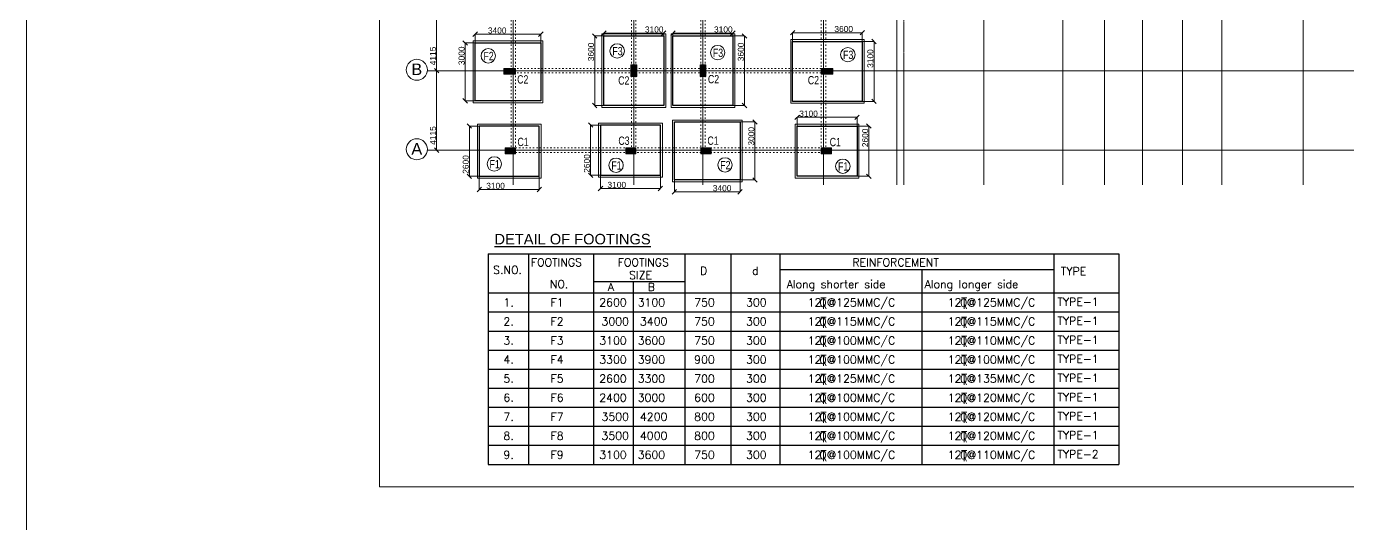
# Model space of a CAD drawing. Header units: inches. Extents: x 719368 to 9005052, y -3573818 to 446967.
# Drawn here: x 4447813 to 4516141, y -1816662 to -1790924 of the extents above; entities that cross this region are included whole.
import ezdxf

# ---------------------------------------------------------------- set-up
doc = ezdxf.new("R2010")
doc.units = ezdxf.units.IN
doc.header["$LTSCALE"] = 20
doc.header["$MEASUREMENT"] = 0
doc.header["$PDMODE"] = 3
doc.linetypes.add('ACAD_ISO03W100', pattern=[30, 12, -18])
doc.linetypes.add('CENTER', pattern=[2, 1.25, -0.25, 0.25, -0.25])
doc.layers.get('Defpoints').update_dxf_attribs({"lineweight": 25})
for name, color, linetype, lineweight in [('COL.FILL', 6, 'Continuous', 20), ('DIM', 7, 'Continuous', 13), ('FOOTING', 73, 'Continuous', 30), ('FORMET', 4, 'Continuous', 25), ('GRID', 202, 'CENTER', 5), ('HACHE', 6, 'Continuous', 9), ('HIDDEN', 181, 'ACAD_ISO03W100', 18), ('STAIR', 4, 'Continuous', 25), ('Text', 7, 'Continuous', 15), ('TEXT-20', 2, 'Continuous', 25)]:
    doc.layers.add(name, color=color, linetype=linetype, lineweight=lineweight)
doc.layers.add('grid text', color=140, linetype='Continuous')
doc.styles.add('ASHADE', font='simplex.shx', dxfattribs={"height": 8})
doc.styles.add('BOLD', font='arial.ttf')
doc.styles.add('DIM SUMBI', font='arial.ttf')
doc.styles.add('SMALL', font='romans')
doc.styles.add('Tabrej.', font='GOTHIC.TTF', dxfattribs={"height": 1})
doc.dimstyles.new('PL1', dxfattribs={"dimtxt": 275, "dimasz": 230, "dimexe": 0.18, "dimexo": 12, "dimgap": 30, "dimtad": 1, "dimjust": 1, "dimdec": 0, "dimzin": 0, "dimdsep": 46, "dimtxsty": 'BOLD', "dimblk": 'OBLIQUE', "dimcen": 0.09, "dimclrd": 256, "dimclre": 256, "dimadec": 0, "dimazin": 0, "dimtfac": 1, "dimtdec": 0, "dimtofl": 0, "dimtmove": 0, "dimatfit": 3, "dimfxl": 0, "dimtolj": 1, "dimtzin": 0, "dimlwd": -1, "dimlwe": -1, "dimarcsym": 0})

# ---------------------------------------------------------------- blocks, each defined once
blk = doc.blocks.new('_Oblique')
at = {"layer": 'STAIR', "color": 0, "lineweight": -2}
blk.add_line((-0.5, -0.5), (0.5, 0.5), dxfattribs=at)
blk = doc.blocks.new('*D252')
at = {"layer": 'Defpoints', "color": 0, "transparency": 16777216}
for p in [(4469029, -1793216), (4469224, -1793216), (4469224, -1797331)]:
    blk.add_point(p, dxfattribs=at)
at = {"layer": 'DIM', "transparency": 16777216}
for p, q in [((4469212, -1793216), (4469028, -1793216)), ((4469029, -1793216), (4469029, -1797331)), ((4469212, -1797331), (4469028, -1797331))]:
    blk.add_line(p, q, dxfattribs=at)
at = {"layer": 'DIM', "transparency": 16777216, "xscale": 230, "yscale": 230, "zscale": 230}
for p, rotation in [((4469029, -1793216), 90), ((4469029, -1797331), 270)]:
    blk.add_blockref('_Oblique', p, dxfattribs=dict(at, rotation=rotation))
at = {"layer": 'DIM', "color": 0, "transparency": 16777216, "insert": (4468840, -1796571), "char_height": 310, "attachment_point": 5, "rotation": 90, "style": 'BOLD'}
blk.add_mtext('\\A1;4115', dxfattribs=at)
blk = doc.blocks.new('*D253')
at = {"layer": 'Defpoints', "color": 0, "transparency": 16777216}
for p in [(4469029, -1789101), (4469385, -1789101), (4469224, -1793216)]:
    blk.add_point(p, dxfattribs=at)
at = {"layer": 'DIM', "transparency": 16777216}
for p, q in [((4469373, -1789101), (4469028, -1789101)), ((4469029, -1789101), (4469029, -1793216)), ((4469212, -1793216), (4469028, -1793216))]:
    blk.add_line(p, q, dxfattribs=at)
at = {"layer": 'DIM', "transparency": 16777216, "xscale": 230, "yscale": 230, "zscale": 230}
for p, rotation in [((4469029, -1789101), 90), ((4469029, -1793216), 270)]:
    blk.add_blockref('_Oblique', p, dxfattribs=dict(at, rotation=rotation))
at = {"layer": 'DIM', "color": 0, "transparency": 16777216, "insert": (4468840, -1792456), "char_height": 310, "attachment_point": 5, "rotation": 90, "style": 'BOLD'}
blk.add_mtext('\\A1;4115', dxfattribs=at)
blk = doc.blocks.new('*D339')
at = {"layer": 'Defpoints', "color": 0, "transparency": 16777216}
for p in [(4474419, -1791325), (4471019, -1791779), (4474419, -1791779)]:
    blk.add_point(p, dxfattribs=at)
at = {"layer": 'DIM', "transparency": 16777216}
for p, q in [((4471019, -1791767), (4471019, -1791325)), ((4471019, -1791325), (4474419, -1791325)), ((4474419, -1791767), (4474419, -1791325))]:
    blk.add_line(p, q, dxfattribs=at)
at = {"layer": 'DIM', "transparency": 16777216, "xscale": 230, "yscale": 230, "zscale": 230, "rotation": 180}
blk.add_blockref('_Oblique', (4471019, -1791325), dxfattribs=at)
at = {"layer": 'DIM', "transparency": 16777216, "xscale": 230, "yscale": 230, "zscale": 230}
blk.add_blockref('_Oblique', (4474419, -1791325), dxfattribs=at)
at = {"layer": 'DIM', "color": 0, "transparency": 16777216, "insert": (4472161, -1791137), "char_height": 310, "attachment_point": 5, "style": 'BOLD'}
blk.add_mtext('\\A1;3400', dxfattribs=at)
blk = doc.blocks.new('*D340')
at = {"layer": 'Defpoints', "color": 0, "transparency": 16777216}
for p in [(4470507, -1791779), (4471257, -1791779), (4471265, -1794779)]:
    blk.add_point(p, dxfattribs=at)
at = {"layer": 'DIM', "transparency": 16777216}
for p, q in [((4471245, -1791779), (4470507, -1791779)), ((4470507, -1794779), (4470507, -1791779)), ((4471253, -1794779), (4470507, -1794779))]:
    blk.add_line(p, q, dxfattribs=at)
at = {"layer": 'DIM', "transparency": 16777216, "xscale": 230, "yscale": 230, "zscale": 230}
for p, rotation in [((4470507, -1791779), 90), ((4470507, -1794779), 270)]:
    blk.add_blockref('_Oblique', p, dxfattribs=dict(at, rotation=rotation))
at = {"layer": 'DIM', "color": 0, "transparency": 16777216, "insert": (4470319, -1792444), "char_height": 310, "attachment_point": 5, "rotation": 90, "style": 'BOLD'}
blk.add_mtext('\\A1;3000', dxfattribs=at)
blk = doc.blocks.new('*D341')
at = {"layer": 'Defpoints', "color": 0, "transparency": 16777216}
for p in [(4478253, -1791416), (4477206, -1795016), (4477952, -1795016)]:
    blk.add_point(p, dxfattribs=at)
at = {"layer": 'DIM', "transparency": 16777216}
for p, q in [((4478241, -1791416), (4477206, -1791416)), ((4477206, -1791416), (4477206, -1795016)), ((4477940, -1795016), (4477206, -1795016))]:
    blk.add_line(p, q, dxfattribs=at)
at = {"layer": 'DIM', "transparency": 16777216, "xscale": 230, "yscale": 230, "zscale": 230}
for p, rotation in [((4477206, -1791416), 90), ((4477206, -1795016), 270)]:
    blk.add_blockref('_Oblique', p, dxfattribs=dict(at, rotation=rotation))
at = {"layer": 'DIM', "color": 0, "transparency": 16777216, "insert": (4477017, -1792244), "char_height": 310, "attachment_point": 5, "rotation": 90, "style": 'BOLD'}
blk.add_mtext('\\A1;3600', dxfattribs=at)
blk = doc.blocks.new('*D342')
at = {"layer": 'Defpoints', "color": 0, "transparency": 16777216}
for p in [(4480774, -1791273), (4477674, -1791662), (4480774, -1791654)]:
    blk.add_point(p, dxfattribs=at)
at = {"layer": 'DIM', "transparency": 16777216}
for p, q in [((4477674, -1791650), (4477674, -1791273)), ((4477674, -1791273), (4480774, -1791273)), ((4480774, -1791642), (4480774, -1791273))]:
    blk.add_line(p, q, dxfattribs=at)
at = {"layer": 'DIM', "transparency": 16777216, "xscale": 230, "yscale": 230, "zscale": 230, "rotation": 180}
blk.add_blockref('_Oblique', (4477674, -1791273), dxfattribs=at)
at = {"layer": 'DIM', "transparency": 16777216, "xscale": 230, "yscale": 230, "zscale": 230}
blk.add_blockref('_Oblique', (4480774, -1791273), dxfattribs=at)
at = {"layer": 'DIM', "color": 0, "transparency": 16777216, "insert": (4480281, -1791085), "char_height": 310, "attachment_point": 5, "style": 'BOLD'}
blk.add_mtext('\\A1;3100', dxfattribs=at)
blk = doc.blocks.new('*D343')
at = {"layer": 'Defpoints', "color": 0, "transparency": 16777216}
for p in [(4484350, -1791416), (4484350, -1795016), (4484951, -1795016)]:
    blk.add_point(p, dxfattribs=at)
at = {"layer": 'DIM', "transparency": 16777216}
for p, q in [((4484362, -1791416), (4484951, -1791416)), ((4484951, -1791416), (4484951, -1795016)), ((4484362, -1795016), (4484951, -1795016))]:
    blk.add_line(p, q, dxfattribs=at)
at = {"layer": 'DIM', "transparency": 16777216, "xscale": 230, "yscale": 230, "zscale": 230}
for p, rotation in [((4484951, -1791416), 90), ((4484951, -1795016), 270)]:
    blk.add_blockref('_Oblique', p, dxfattribs=dict(at, rotation=rotation))
at = {"layer": 'DIM', "color": 0, "transparency": 16777216, "insert": (4484763, -1792244), "char_height": 310, "attachment_point": 5, "rotation": 90, "style": 'BOLD'}
blk.add_mtext('\\A1;3600', dxfattribs=at)
blk = doc.blocks.new('*D344')
at = {"layer": 'Defpoints', "color": 0, "transparency": 16777216}
for p in [(4484350, -1791273), (4481250, -1791662), (4484350, -1791654)]:
    blk.add_point(p, dxfattribs=at)
at = {"layer": 'DIM', "transparency": 16777216}
for p, q in [((4481250, -1791650), (4481250, -1791273)), ((4481250, -1791273), (4484350, -1791273)), ((4484350, -1791642), (4484350, -1791273))]:
    blk.add_line(p, q, dxfattribs=at)
at = {"layer": 'DIM', "transparency": 16777216, "xscale": 230, "yscale": 230, "zscale": 230, "rotation": 180}
blk.add_blockref('_Oblique', (4481250, -1791273), dxfattribs=at)
at = {"layer": 'DIM', "transparency": 16777216, "xscale": 230, "yscale": 230, "zscale": 230}
blk.add_blockref('_Oblique', (4484350, -1791273), dxfattribs=at)
at = {"layer": 'DIM', "color": 0, "transparency": 16777216, "insert": (4483856, -1791085), "char_height": 310, "attachment_point": 5, "style": 'BOLD'}
blk.add_mtext('\\A1;3100', dxfattribs=at)
blk = doc.blocks.new('*D345')
at = {"layer": 'Defpoints', "color": 0, "transparency": 16777216}
for p in [(4491041, -1791251), (4487441, -1791705), (4491041, -1791705)]:
    blk.add_point(p, dxfattribs=at)
at = {"layer": 'DIM', "transparency": 16777216}
for p, q in [((4487441, -1791693), (4487441, -1791250)), ((4487441, -1791251), (4491041, -1791251)), ((4491041, -1791693), (4491041, -1791250))]:
    blk.add_line(p, q, dxfattribs=at)
at = {"layer": 'DIM', "transparency": 16777216, "xscale": 230, "yscale": 230, "zscale": 230, "rotation": 180}
blk.add_blockref('_Oblique', (4487441, -1791251), dxfattribs=at)
at = {"layer": 'DIM', "transparency": 16777216, "xscale": 230, "yscale": 230, "zscale": 230}
blk.add_blockref('_Oblique', (4491041, -1791251), dxfattribs=at)
at = {"layer": 'DIM', "color": 0, "transparency": 16777216, "insert": (4490082, -1791062), "char_height": 310, "attachment_point": 5, "style": 'BOLD'}
blk.add_mtext('\\A1;3600', dxfattribs=at)
blk = doc.blocks.new('*D346')
at = {"layer": 'Defpoints', "color": 0, "transparency": 16777216}
for p in [(4490566, -1791705), (4491650, -1791705), (4490747, -1794805)]:
    blk.add_point(p, dxfattribs=at)
at = {"layer": 'DIM', "transparency": 16777216}
for p, q in [((4490578, -1791705), (4491650, -1791705)), ((4491650, -1794805), (4491650, -1791705)), ((4490759, -1794805), (4491650, -1794805))]:
    blk.add_line(p, q, dxfattribs=at)
at = {"layer": 'DIM', "transparency": 16777216, "xscale": 230, "yscale": 230, "zscale": 230}
for p, rotation in [((4491650, -1791705), 90), ((4491650, -1794805), 270)]:
    blk.add_blockref('_Oblique', p, dxfattribs=dict(at, rotation=rotation))
at = {"layer": 'DIM', "color": 0, "transparency": 16777216, "insert": (4491462, -1792588), "char_height": 310, "attachment_point": 5, "rotation": 90, "style": 'BOLD'}
blk.add_mtext('\\A1;3100', dxfattribs=at)
blk = doc.blocks.new('*D347')
at = {"layer": 'Defpoints', "color": 0, "transparency": 16777216}
for p in [(4471235, -1798681), (4474335, -1798681), (4474335, -1799367)]:
    blk.add_point(p, dxfattribs=at)
at = {"layer": 'DIM', "transparency": 16777216}
for p, q in [((4471235, -1798693), (4471235, -1799367)), ((4474335, -1798693), (4474335, -1799367)), ((4471235, -1799367), (4474335, -1799367))]:
    blk.add_line(p, q, dxfattribs=at)
at = {"layer": 'DIM', "transparency": 16777216, "xscale": 230, "yscale": 230, "zscale": 230, "rotation": 180}
blk.add_blockref('_Oblique', (4471235, -1799367), dxfattribs=at)
at = {"layer": 'DIM', "transparency": 16777216, "xscale": 230, "yscale": 230, "zscale": 230}
blk.add_blockref('_Oblique', (4474335, -1799367), dxfattribs=at)
at = {"layer": 'DIM', "color": 0, "transparency": 16777216, "insert": (4472076, -1799179), "char_height": 310, "attachment_point": 5, "style": 'BOLD'}
blk.add_mtext('\\A1;3100', dxfattribs=at)
blk = doc.blocks.new('*D348')
at = {"layer": 'Defpoints', "color": 0, "transparency": 16777216}
for p in [(4471481, -1796081), (4470723, -1798681), (4471473, -1798681)]:
    blk.add_point(p, dxfattribs=at)
at = {"layer": 'DIM', "transparency": 16777216}
for p, q in [((4471469, -1796081), (4470723, -1796081)), ((4470723, -1796081), (4470723, -1798681)), ((4471461, -1798681), (4470723, -1798681))]:
    blk.add_line(p, q, dxfattribs=at)
at = {"layer": 'DIM', "transparency": 16777216, "xscale": 230, "yscale": 230, "zscale": 230}
for p, rotation in [((4470723, -1796081), 90), ((4470723, -1798681), 270)]:
    blk.add_blockref('_Oblique', p, dxfattribs=dict(at, rotation=rotation))
at = {"layer": 'DIM', "color": 0, "transparency": 16777216, "insert": (4470535, -1798071), "char_height": 310, "attachment_point": 5, "rotation": 90, "style": 'BOLD'}
blk.add_mtext('\\A1;2600', dxfattribs=at)
blk = doc.blocks.new('*D349')
at = {"layer": 'Defpoints', "color": 0, "transparency": 16777216}
for p in [(4477503, -1798631), (4480603, -1798631), (4480603, -1799317)]:
    blk.add_point(p, dxfattribs=at)
at = {"layer": 'DIM', "transparency": 16777216}
for p, q in [((4477503, -1798643), (4477503, -1799317)), ((4480603, -1798643), (4480603, -1799317)), ((4477503, -1799317), (4480603, -1799317))]:
    blk.add_line(p, q, dxfattribs=at)
at = {"layer": 'DIM', "transparency": 16777216, "xscale": 230, "yscale": 230, "zscale": 230, "rotation": 180}
blk.add_blockref('_Oblique', (4477503, -1799317), dxfattribs=at)
at = {"layer": 'DIM', "transparency": 16777216, "xscale": 230, "yscale": 230, "zscale": 230}
blk.add_blockref('_Oblique', (4480603, -1799317), dxfattribs=at)
at = {"layer": 'DIM', "color": 0, "transparency": 16777216, "insert": (4478345, -1799129), "char_height": 310, "attachment_point": 5, "style": 'BOLD'}
blk.add_mtext('\\A1;3100', dxfattribs=at)
blk = doc.blocks.new('*D350')
at = {"layer": 'Defpoints', "color": 0, "transparency": 16777216}
for p in [(4477749, -1796031), (4476992, -1798631), (4477741, -1798631)]:
    blk.add_point(p, dxfattribs=at)
at = {"layer": 'DIM', "transparency": 16777216}
for p, q in [((4477737, -1796031), (4476992, -1796031)), ((4476992, -1796031), (4476992, -1798631)), ((4477729, -1798631), (4476992, -1798631))]:
    blk.add_line(p, q, dxfattribs=at)
at = {"layer": 'DIM', "transparency": 16777216, "xscale": 230, "yscale": 230, "zscale": 230}
for p, rotation in [((4476992, -1796031), 90), ((4476992, -1798631), 270)]:
    blk.add_blockref('_Oblique', p, dxfattribs=dict(at, rotation=rotation))
at = {"layer": 'DIM', "color": 0, "transparency": 16777216, "insert": (4476804, -1798021), "char_height": 310, "attachment_point": 5, "rotation": 90, "style": 'BOLD'}
blk.add_mtext('\\A1;2600', dxfattribs=at)
blk = doc.blocks.new('*D351')
at = {"layer": 'Defpoints', "color": 0, "transparency": 16777216}
for p in [(4490772, -1795630), (4487672, -1796084), (4490772, -1796084)]:
    blk.add_point(p, dxfattribs=at)
at = {"layer": 'DIM', "transparency": 16777216}
for p, q in [((4487672, -1796072), (4487672, -1795630)), ((4487672, -1795630), (4490772, -1795630)), ((4490772, -1796072), (4490772, -1795630))]:
    blk.add_line(p, q, dxfattribs=at)
at = {"layer": 'DIM', "transparency": 16777216, "xscale": 230, "yscale": 230, "zscale": 230, "rotation": 180}
blk.add_blockref('_Oblique', (4487672, -1795630), dxfattribs=at)
at = {"layer": 'DIM', "transparency": 16777216, "xscale": 230, "yscale": 230, "zscale": 230}
blk.add_blockref('_Oblique', (4490772, -1795630), dxfattribs=at)
at = {"layer": 'DIM', "color": 0, "transparency": 16777216, "insert": (4488263, -1795442), "char_height": 310, "attachment_point": 5, "style": 'BOLD'}
blk.add_mtext('\\A1;3100', dxfattribs=at)
blk = doc.blocks.new('*D352')
at = {"layer": 'Defpoints', "color": 0, "transparency": 16777216}
for p in [(4490298, -1796084), (4491382, -1796084), (4490478, -1798684)]:
    blk.add_point(p, dxfattribs=at)
at = {"layer": 'DIM', "transparency": 16777216}
for p, q in [((4490310, -1796084), (4491382, -1796084)), ((4491382, -1798684), (4491382, -1796084)), ((4490490, -1798684), (4491382, -1798684))]:
    blk.add_line(p, q, dxfattribs=at)
at = {"layer": 'DIM', "transparency": 16777216, "xscale": 230, "yscale": 230, "zscale": 230}
for p, rotation in [((4491382, -1796084), 90), ((4491382, -1798684), 270)]:
    blk.add_blockref('_Oblique', p, dxfattribs=dict(at, rotation=rotation))
at = {"layer": 'DIM', "color": 0, "transparency": 16777216, "insert": (4491193, -1796695), "char_height": 310, "attachment_point": 5, "rotation": 90, "style": 'BOLD'}
blk.add_mtext('\\A1;2600', dxfattribs=at)
blk = doc.blocks.new('*D353')
at = {"layer": 'Defpoints', "color": 0, "transparency": 16777216}
for p in [(4484723, -1795872), (4484723, -1798872), (4485490, -1798872)]:
    blk.add_point(p, dxfattribs=at)
at = {"layer": 'DIM', "transparency": 16777216}
for p, q in [((4484735, -1795872), (4485490, -1795872)), ((4485490, -1795872), (4485490, -1798872)), ((4484735, -1798872), (4485490, -1798872))]:
    blk.add_line(p, q, dxfattribs=at)
at = {"layer": 'DIM', "transparency": 16777216, "xscale": 230, "yscale": 230, "zscale": 230}
for p, rotation in [((4485490, -1795872), 90), ((4485490, -1798872), 270)]:
    blk.add_blockref('_Oblique', p, dxfattribs=dict(at, rotation=rotation))
at = {"layer": 'DIM', "color": 0, "transparency": 16777216, "insert": (4485302, -1796613), "char_height": 310, "attachment_point": 5, "rotation": 90, "style": 'BOLD'}
blk.add_mtext('\\A1;3000', dxfattribs=at)
blk = doc.blocks.new('*D354')
at = {"layer": 'Defpoints', "color": 0, "transparency": 16777216}
for p in [(4481323, -1798317), (4484723, -1798522), (4484723, -1799489)]:
    blk.add_point(p, dxfattribs=at)
at = {"layer": 'DIM', "transparency": 16777216}
for p, q in [((4481323, -1798329), (4481323, -1799489)), ((4484723, -1798534), (4484723, -1799489)), ((4481323, -1799489), (4484723, -1799489))]:
    blk.add_line(p, q, dxfattribs=at)
at = {"layer": 'DIM', "transparency": 16777216, "xscale": 230, "yscale": 230, "zscale": 230, "rotation": 180}
blk.add_blockref('_Oblique', (4481323, -1799489), dxfattribs=at)
at = {"layer": 'DIM', "transparency": 16777216, "xscale": 230, "yscale": 230, "zscale": 230}
blk.add_blockref('_Oblique', (4484723, -1799489), dxfattribs=at)
at = {"layer": 'DIM', "color": 0, "transparency": 16777216, "insert": (4483791, -1799300), "char_height": 310, "attachment_point": 5, "style": 'BOLD'}
blk.add_mtext('\\A1;3400', dxfattribs=at)
blk = doc.blocks.new('10.2')
at = {"layer": 'Text'}
for p, q in [((2.9, 5.6), (-2.8, 5.6)), ((0, 5.6), (0, -5.6)), ((0, -0.7), (2.6, -5.6))]:
    blk.add_line(p, q, dxfattribs=at)
at = {"layer": 'Text', "style": 'SMALL'}
blk.add_text('0', height=8.45, dxfattribs=at).set_placement((-4.1, -3.6))

msp = doc.modelspace()

# ---------------------------------------------------------------- hatches: boundary and pattern name
at = {"layer": 'COL.FILL'}
for points in [[(4479074.2, -1793516.1), (4479374.2, -1793516.1), (4479374.2, -1792916.1), (4479074.2, -1792916.1)], [(4482654.2, -1793516.1), (4482954.2, -1793516.1), (4482954.2, -1792916.1), (4482654.2, -1792916.1)], [(4472509.2, -1793101.1), (4472509.2, -1793401.1), (4473109.2, -1793401.1), (4473109.2, -1793101.1)], [(4488919.2, -1793101.1), (4488919.2, -1793401.1), (4489519.2, -1793401.1), (4489519.2, -1793101.1)], [(4472579.2, -1797216.1), (4472579.2, -1797516.1), (4473109.2, -1797516.1), (4473109.2, -1797216.1)], [(4478809.2, -1797216.1), (4478809.2, -1797516.1), (4479339.2, -1797516.1), (4479339.2, -1797216.1)], [(4482689.2, -1797216.1), (4482689.2, -1797516.1), (4483219.2, -1797516.1), (4483219.2, -1797216.1)], [(4488919.2, -1797216.1), (4488919.2, -1797516.1), (4489449.2, -1797516.1), (4489449.2, -1797216.1)]]:
    msp.add_hatch(color=256, dxfattribs=at).paths.add_polyline_path(points)

# ---------------------------------------------------------------- linework, layer by layer
for points in [[(4479374.2, -1793516.1), (4479074.2, -1793516.1), (4479074.2, -1792916.1), (4479374.2, -1792916.1)], [(4482954.2, -1793516.1), (4482654.2, -1793516.1), (4482654.2, -1792916.1), (4482954.2, -1792916.1)], [(4472509.2, -1793401.1), (4472509.2, -1793101.1), (4473109.2, -1793101.1), (4473109.2, -1793401.1)], [(4488919.2, -1793401.1), (4488919.2, -1793101.1), (4489519.2, -1793101.1), (4489519.2, -1793401.1)], [(4472579.2, -1797516.1), (4472579.2, -1797216.1), (4473109.2, -1797216.1), (4473109.2, -1797516.1)], [(4478809.2, -1797516.1), (4478809.2, -1797216.1), (4479339.2, -1797216.1), (4479339.2, -1797516.1)], [(4482689.2, -1797516.1), (4482689.2, -1797216.1), (4483219.2, -1797216.1), (4483219.2, -1797516.1)], [(4488919.2, -1797516.1), (4488919.2, -1797216.1), (4489449.2, -1797216.1), (4489449.2, -1797516.1)]]:
    msp.add_lwpolyline(points, close=True, dxfattribs=at)
at = {"layer": 'DIM'}
for points in [[(4447812.8, -1740984.4), (4582542.8, -1740984.4), (4582542.8, -1885770.9), (4447812.8, -1885770.9)], [(4466067.8, -1746382.4), (4562884.8, -1746382.4), (4562884.8, -1814751.9), (4466067.8, -1814751.9)]]:
    msp.add_lwpolyline(points, close=True, dxfattribs=at)
for centre in [(4471697.9, -1792446.8), (4478364.7, -1792193.1), (4483562, -1792280.8), (4490295.4, -1792386.1), (4472012.5, -1798045.3), (4483943.5, -1798092.4), (4478308, -1798111.1), (4490036.1, -1798161.9)]:
    msp.add_circle(centre, 372.8, dxfattribs=at)
at = {"layer": 'FOOTING'}
for points in [[(4480774.2, -1791416.1), (4480774.2, -1795016.1), (4477674.2, -1795016.1), (4477674.2, -1791416.1)], [(4484349.7, -1791416.1), (4484349.7, -1795016.1), (4481249.7, -1795016.1), (4481249.7, -1791416.1)], [(4471019, -1791779.2), (4474419, -1791779.2), (4474419, -1794779.2), (4471019, -1794779.2)], [(4487440.6, -1791704.7), (4491040.6, -1791704.7), (4491040.6, -1794804.7), (4487440.6, -1794804.7)], [(4471234.7, -1798681), (4474334.7, -1798681), (4474334.7, -1796081), (4471234.7, -1796081)], [(4477503.3, -1798631.1), (4480603.3, -1798631.1), (4480603.3, -1796031.1), (4477503.3, -1796031.1)], [(4484722.9, -1795871.5), (4484722.9, -1798871.5), (4481322.9, -1798871.5), (4481322.9, -1795871.5)], [(4487672.2, -1796084.4), (4490772.2, -1796084.4), (4490772.2, -1798684.4), (4487672.2, -1798684.4)]]:
    msp.add_lwpolyline(points, close=True, dxfattribs=at)
at = {"layer": 'FORMET'}
for p, q in [((4471686.1, -1802696.1), (4504311, -1802696.1)), ((4471686.1, -1802696.1), (4471686.1, -1813596.4)), ((4473783.9, -1802696.1), (4473783.9, -1813596.4)), ((4477134, -1802696.1), (4477134, -1813596.4)), ((4481872.6, -1802696.1), (4481872.6, -1813596.4)), ((4484247.4, -1802696.1), (4484247.4, -1813596.4)), ((4486777.5, -1802696.1), (4486777.5, -1813596.4)), ((4500950.6, -1802696.1), (4500950.6, -1813596.4)), ((4504311, -1802696.1), (4504311, -1813596.4)), ((4500950.6, -1803520.8), (4486777.5, -1803520.8)), ((4494123.5, -1803520.8), (4494123.5, -1813596.4)), ((4477134, -1804123.7), (4481872.6, -1804123.7)), ((4479198.6, -1804123.7), (4479198.6, -1813596.4)), ((4471686.1, -1804720.1), (4504311, -1804720.1)), ((4471686.1, -1805706.4), (4504311, -1805706.4)), ((4471686.1, -1806692.6), (4504311, -1806692.6)), ((4471686.1, -1807678.9), (4504311, -1807678.9)), ((4471686.1, -1807678.9), (4504311, -1807678.9)), ((4471686.1, -1807678.9), (4504311, -1807678.9)), ((4471686.1, -1808665.1), (4504311, -1808665.1)), ((4471686.1, -1808665.1), (4504311, -1808665.1)), ((4471686.1, -1808665.1), (4504311, -1808665.1)), ((4471686.1, -1808665.1), (4504311, -1808665.1)), ((4471686.1, -1808665.1), (4504311, -1808665.1)), ((4471686.1, -1808665.1), (4504311, -1808665.1)), ((4471686.1, -1809651.4), (4504311, -1809651.4)), ((4471686.1, -1809651.4), (4504311, -1809651.4)), ((4471686.1, -1809651.4), (4504311, -1809651.4)), ((4471686.1, -1809651.4), (4504311, -1809651.4)), ((4471686.1, -1809651.4), (4504311, -1809651.4)), ((4471686.1, -1809651.4), (4504311, -1809651.4)), ((4471686.1, -1809651.4), (4504311, -1809651.4)), ((4471686.1, -1809651.4), (4504311, -1809651.4)), ((4471686.1, -1809651.4), (4504311, -1809651.4)), ((4471686.1, -1809651.4), (4504311, -1809651.4)), ((4471686.1, -1810637.6), (4504311, -1810637.6)), ((4471686.1, -1811623.9), (4504311, -1811623.9)), ((4471686.1, -1811623.9), (4504311, -1811623.9)), ((4471686.1, -1811623.9), (4504311, -1811623.9)), ((4471686.1, -1812610.2), (4504311, -1812610.2)), ((4471686.1, -1812610.2), (4504311, -1812610.2)), ((4471686.1, -1812610.2), (4504311, -1812610.2)), ((4471686.1, -1812610.2), (4504311, -1812610.2)), ((4471686.1, -1812610.2), (4504311, -1812610.2)), ((4471686.1, -1812610.2), (4504311, -1812610.2)), ((4471686.1, -1813596.4), (4504311, -1813596.4))]:
    msp.add_line(p, q, dxfattribs=at)
at = {"layer": 'GRID', "lineweight": 18, "ltscale": 0.05}
for p, q in [((4472994.2, -1750326.2), (4472994.2, -1799128.2)), ((4479224.2, -1750326.2), (4479224.2, -1799128.2)), ((4482804.2, -1750326.2), (4482804.2, -1799128.2)), ((4489034.2, -1750326.2), (4489034.2, -1799128.2)), ((4497334.2, -1750326.2), (4497334.2, -1799128.2)), ((4501414.2, -1750326.2), (4501414.2, -1799128.2)), ((4503564.2, -1750326.2), (4503564.2, -1799128.2)), ((4505529.2, -1750326.2), (4505529.2, -1799128.2)), ((4507609.2, -1750417.8), (4507609.2, -1799128.2)), ((4509644.2, -1750326.2), (4509644.2, -1799128.2)), ((4513839.2, -1750326.2), (4513839.2, -1799128.2)), ((4492822.2, -1752033.1), (4492822.2, -1799128.2)), ((4493184.2, -1752022.4), (4493184.2, -1799128.2)), ((4540972, -1793216.1), (4468546.8, -1793216.1)), ((4540972, -1797331.1), (4468546.8, -1797331.1))]:
    msp.add_line(p, q, dxfattribs=at)
at = {"layer": 'grid text', "linetype": 'ByBlock', "lineweight": 20, "ltscale": 0.05}
for centre in [(4468004, -1793171), (4468004, -1797286)]:
    msp.add_circle(centre, 544.7, dxfattribs=at)
at = {"layer": 'HACHE'}
for points in [[(4480874.2, -1791316.1), (4480874.2, -1795116.1), (4477574.2, -1795116.1), (4477574.2, -1791316.1)], [(4484449.7, -1791316.1), (4484449.7, -1795116.1), (4481149.7, -1795116.1), (4481149.7, -1791316.1)], [(4470919, -1791679.2), (4474519, -1791679.2), (4474519, -1794879.2), (4470919, -1794879.2)], [(4487340.6, -1791604.7), (4491140.6, -1791604.7), (4491140.6, -1794904.7), (4487340.6, -1794904.7)], [(4471134.7, -1798781), (4474434.7, -1798781), (4474434.7, -1795981), (4471134.7, -1795981)], [(4477403.3, -1798731.1), (4480703.3, -1798731.1), (4480703.3, -1795931.1), (4477403.3, -1795931.1)], [(4484822.9, -1795771.5), (4484822.9, -1798971.5), (4481222.9, -1798971.5), (4481222.9, -1795771.5)], [(4487572.2, -1795984.4), (4490872.2, -1795984.4), (4490872.2, -1798784.4), (4487572.2, -1798784.4)]]:
    msp.add_lwpolyline(points, close=True, dxfattribs=at)
at = {"layer": 'HIDDEN', "linetype": 'ACAD_ISO03W100', "ltscale": 0.3}
for p, q in [((4472879.2, -1797516.1), (4472879.2, -1755961.1)), ((4473109.2, -1797516.1), (4473109.2, -1755961.1)), ((4479109.2, -1797516.1), (4479109.2, -1755669.1)), ((4479339.2, -1797516.1), (4479339.2, -1755669.1)), ((4482919.2, -1797516.1), (4482919.2, -1755669.1)), ((4488919.2, -1797516.1), (4488919.2, -1755961.1)), ((4489149.2, -1797516.1), (4489149.2, -1755961.1)), ((4472649.2, -1793101.1), (4489379.2, -1793101.1)), ((4472649.2, -1793331.1), (4489379.2, -1793331.1)), ((4489379.2, -1797216.1), (4473109.2, -1797216.1)), ((4489379.2, -1797446.1), (4473109.2, -1797446.1))]:
    msp.add_line(p, q, dxfattribs=at)
at = {"layer": 'HIDDEN', "ltscale": 0.3}
msp.add_line((4482689.2, -1797516.1), (4482689.2, -1755669.1), dxfattribs=at)

# ---------------------------------------------------------------- block references
at = {"layer": 'Text', "xscale": 49.40497332229279, "yscale": 49.40497332223458, "zscale": 49.40497332200753}
for p in [(4489038.3, -1805259.4), (4496310.6, -1805259.4), (4489038.3, -1806245.6), (4496310.6, -1806245.6), (4489038.3, -1807231.9), (4496310.6, -1807231.9), (4489038.3, -1808218.1), (4496310.6, -1808218.1), (4489038.3, -1809204.4), (4496310.6, -1809204.4), (4489038.3, -1810190.6), (4496310.6, -1810190.6), (4489038.3, -1811176.9), (4496310.6, -1811176.9), (4489038.3, -1812163.2), (4496310.6, -1812163.2), (4489038.3, -1813149.4), (4489038.3, -1813149.4), (4496310.6, -1813149.4), (4496310.6, -1813149.4)]:
    msp.add_blockref('10.2', p, dxfattribs=at)

# ---------------------------------------------------------------- texts
at = {"layer": 'DIM', "style": 'DIM SUMBI', "width": 0.75}
for s, p in [('F2', (4471451.7, -1792674.3)), ('F3', (4478118.6, -1792420.6)), ('F3', (4483315.9, -1792508.3)), ('F3', (4490049.3, -1792613.6)), ('C2', (4473193.6, -1793884)), ('C2', (4478418.2, -1793940)), ('C2', (4483059.7, -1793870.4)), ('C2', (4488226.4, -1793925.3)), ('C1', (4473209.9, -1797120.1)), ('C3', (4478427.7, -1797058.2)), ('C1', (4483032.9, -1797053.5)), ('C1', (4489357.4, -1797127.1)), ('F1', (4471766.4, -1798272.9)), ('F1', (4478061.9, -1798338.7)), ('F2', (4483697.4, -1798320)), ('F1', (4489790, -1798389.5))]:
    msp.add_text(s, height=432.43, dxfattribs=at).set_placement(p)
at = {"layer": 'grid text', "lineweight": 18, "ltscale": 0.05, "char_height": 600, "attachment_point": 1, "style": 'Tabrej.'}
for s, insert in [('{\\fArial|b0|i0|c0|p34;B}', (4467722, -1792844.9)), ('{\\fArial|b0|i0|c0|p34;A}', (4467722, -1796959.9))]:
    msp.add_mtext_dynamic_manual_height_columns(s, width=2.478, gutter_width=5, heights=[0], dxfattribs=dict(at, insert=insert))
at = {"layer": 'Text', "style": 'ASHADE'}
for s, height, p in [('FOOTINGS', 413.99, (4473900.5, -1803344.4)), ('FOOTINGS', 413.99, (4478394.3, -1803344.4)), ('REINFORCEMENT', 413.985, (4490530.8, -1803344.4)), ('S.NO.', 413.99, (4471951.4, -1803733.8)), ('SIZE', 413.99, (4478979.9, -1804002.5)), ('D', 414, (4482655.8, -1803778.2)), ('d', 414, (4485341.4, -1803778.2)), ('TYPE', 413.99, (4501311.8, -1803807.1)), ('NO.', 413.99, (4474883.3, -1804472.6)), ('A', 414, (4477886.5, -1804621.1)), ('B', 414, (4479948.5, -1804621.1)), ('Along shorter side', 413.985, (4487131.8, -1804472.6)), ('Along longer side', 413.985, (4494267.5, -1804472.6)), ('1.', 413.99, (4472485.9, -1805419.4)), ('F1', 413.99, (4474917.8, -1805419.4)), ('2600  3100', 413.99, (4477439, -1805419.4)), ('750', 413.99, (4482347.8, -1805419.4)), ('300', 413.99, (4485033.4, -1805419.4)), ('12 @125MMC/C', 413.985, (4488221.6, -1805419.4)), ('12 @125MMC/C', 413.985, (4495462.5, -1805419.4)), ('TYPE-1', 413.99, (4501136.9, -1805385.5)), ('12 @115MMC/C', 413.985, (4488221.6, -1806405.7)), ('12 @115MMC/C', 413.985, (4495462.5, -1806405.7)), ('2.', 413.99, (4472485.9, -1806405.7)), ('F2', 413.99, (4474917.8, -1806405.7)), ('3000  3400', 413.99, (4477555.4, -1806405.7)), ('750', 413.99, (4482347.8, -1806405.7)), ('300', 413.99, (4485033.4, -1806405.7)), ('TYPE-1', 413.99, (4501136.9, -1806371.8)), ('3.', 413.99, (4472485.9, -1807392)), ('F3', 413.99, (4474917.8, -1807392)), ('3100  3600', 413.99, (4477439, -1807392)), ('750', 413.99, (4482347.8, -1807392)), ('300', 413.99, (4485033.4, -1807392)), ('12 @100MMC/C', 413.985, (4488221.6, -1807392)), ('12 @110MMC/C', 413.985, (4495462.5, -1807392)), ('TYPE-1', 413.99, (4501136.9, -1807358)), ('4.', 413.99, (4472485.9, -1808378.2)), ('F4', 413.99, (4474917.8, -1808378.2)), ('3300  3900', 413.99, (4477439, -1808378.2)), ('900', 413.99, (4482347.8, -1808378.2)), ('300', 413.99, (4485033.4, -1808378.2)), ('12 @100MMC/C', 413.985, (4488221.6, -1808378.2)), ('12 @100MMC/C', 413.985, (4495462.5, -1808378.2)), ('TYPE-1', 413.99, (4501136.9, -1808344.3)), ('5.', 413.99, (4472485.9, -1809364.5)), ('F5', 413.99, (4474917.8, -1809364.5)), ('2600  3300', 413.99, (4477439, -1809364.5)), ('700', 413.99, (4482347.8, -1809364.5)), ('300', 413.99, (4485033.4, -1809364.5)), ('12 @125MMC/C', 413.985, (4488221.6, -1809364.5)), ('12 @135MMC/C', 413.985, (4495462.5, -1809364.5)), ('TYPE-1', 413.99, (4501136.9, -1809330.5)), ('6.', 413.99, (4472485.9, -1810350.7)), ('F6', 413.99, (4474917.8, -1810350.7)), ('2400  3000', 413.99, (4477439, -1810350.7)), ('600', 413.99, (4482347.8, -1810350.7)), ('300', 413.99, (4485033.4, -1810350.7)), ('12 @100MMC/C', 413.985, (4488221.6, -1810350.7)), ('12 @120MMC/C', 413.985, (4495462.5, -1810350.7)), ('TYPE-1', 413.99, (4501136.9, -1810316.8)), ('7.', 413.99, (4472485.9, -1811337)), ('F7', 413.99, (4474917.8, -1811337)), ('3500  4200', 413.99, (4477555.4, -1811337)), ('800', 413.99, (4482347.8, -1811337)), ('300', 413.99, (4485033.4, -1811337)), ('12 @100MMC/C', 413.985, (4488221.6, -1811337)), ('12 @120MMC/C', 413.985, (4495462.5, -1811337)), ('TYPE-1', 413.99, (4501136.9, -1811303.1)), ('8.', 413.99, (4472485.9, -1812323.2)), ('F8', 413.99, (4474917.8, -1812323.2)), ('3500  4000', 413.99, (4477555.4, -1812323.2)), ('800', 413.99, (4482347.8, -1812323.2)), ('300', 413.99, (4485033.4, -1812323.2)), ('12 @100MMC/C', 413.985, (4488221.6, -1812323.2)), ('12 @120MMC/C', 413.985, (4495462.5, -1812323.2)), ('TYPE-1', 413.99, (4501136.9, -1812289.3)), ('9.', 413.99, (4472485.9, -1813309.5)), ('F9', 413.99, (4474917.8, -1813309.5)), ('3100  3600', 413.99, (4477439, -1813309.5)), ('750', 413.99, (4482347.8, -1813309.5)), ('300', 413.99, (4485033.4, -1813309.5)), ('12 @100MMC/C', 413.985, (4488221.6, -1813309.5)), ('12 @110MMC/C', 413.985, (4495462.5, -1813309.5)), ('TYPE-2', 413.99, (4501136.9, -1813275.6))]:
    msp.add_text(s, height=height, dxfattribs=at).set_placement(p)
at = {"layer": 'TEXT-20', "style": 'BOLD'}
msp.add_text('%%UDETAIL OF FOOTINGS', height=542.179, dxfattribs=at).set_placement((4472019.4, -1802206.1))

# ---------------------------------------------------------------- dimensions: what is measured, and where the dimension line sits
at = {"layer": 'DIM'}
for base, p1, p2, picture, middle in [((4469028.6, -1789101.1), (4469224.5, -1793216.1), (4469385.1, -1789101.1), '*D253', (4468840.4, -1792455.8)), ((4469028.6, -1793216.1), (4469224.5, -1797331.1), (4469224.5, -1793216.1), '*D252', (4468840.4, -1796570.8))]:
    dim = msp.add_linear_dim(base=base, p1=p1, p2=p2, angle=90, dimstyle='PL1', override={"dimtxt": 310}, dxfattribs=at)
    dim.commit()
    dim.dimension.update_dxf_attribs({"geometry": picture, "text_midpoint": middle})
for base, p1, p2, angle, picture, middle in [((4480774.2, -1791273.3), (4477674.2, -1791662.1), (4480774.2, -1791654.3), 180, '*D342', (4480280.7, -1791273.3)), ((4484349.7, -1791273.3), (4481249.7, -1791662.1), (4484349.7, -1791654.3), 180, '*D344', (4483856.3, -1791273.3)), ((4477205.7, -1795016.1), (4478252.5, -1791416.1), (4477951.6, -1795016.1), 270, '*D341', (4477205.7, -1792244.5)), ((4484951.3, -1795016.1), (4484349.7, -1791416.1), (4484349.7, -1795016.1), 270, '*D343', (4484951.3, -1792244.5)), ((4470507.5, -1791779.2), (4471265, -1794779.2), (4471257.2, -1791779.2), 270, '*D340', (4470507.5, -1792444.5)), ((4491650, -1791704.7), (4490746.7, -1794804.7), (4490566, -1791704.7), 270, '*D346', (4491650, -1792588.3)), ((4470723.2, -1798681), (4471480.7, -1796081), (4471472.9, -1798681), 90, '*D348', (4470723.2, -1798070.5)), ((4476991.8, -1798631.1), (4477749.3, -1796031.1), (4477741.5, -1798631.1), 90, '*D350', (4476991.8, -1798020.6)), ((4485489.9, -1798871.5), (4484722.9, -1795871.5), (4484722.9, -1798871.5), 270, '*D353', (4485489.9, -1796613.3)), ((4491381.6, -1796084.4), (4490478.3, -1798684.4), (4490297.6, -1796084.4), 270, '*D352', (4491381.6, -1796694.9)), ((4484722.9, -1799488.9), (4481322.9, -1798316.8), (4484722.9, -1798521.9), 180, '*D354', (4483791.1, -1799488.9))]:
    dim = msp.add_linear_dim(base=base, p1=p1, p2=p2, angle=angle, dimstyle='PL1', override={"dimtxt": 310}, dxfattribs=at)
    dim.commit()
    dim.dimension.update_dxf_attribs({"geometry": picture, "text_midpoint": middle, "dimtype": 160})
for base, p1, p2, picture, middle in [((4491040.6, -1791250.7), (4487440.6, -1791704.7), (4491040.6, -1791704.7), '*D345', (4490082, -1791250.7)), ((4474419, -1791325.2), (4471019, -1791779.2), (4474419, -1791779.2), '*D339', (4472160.7, -1791325.2)), ((4490772.2, -1795630.4), (4487672.2, -1796084.4), (4490772.2, -1796084.4), '*D351', (4488262.7, -1795630.4)), ((4474334.7, -1799367.1), (4471234.7, -1798681), (4474334.7, -1798681), '*D347', (4472076.5, -1799367.1)), ((4480603.3, -1799317.1), (4477503.3, -1798631.1), (4480603.3, -1798631.1), '*D349', (4478345, -1799317.1))]:
    dim = msp.add_linear_dim(base=base, p1=p1, p2=p2, dimstyle='PL1', override={"dimtxt": 310}, dxfattribs=at)
    dim.commit()
    dim.dimension.update_dxf_attribs({"geometry": picture, "text_midpoint": middle, "dimtype": 160})

doc.saveas('drawing.dxf')
